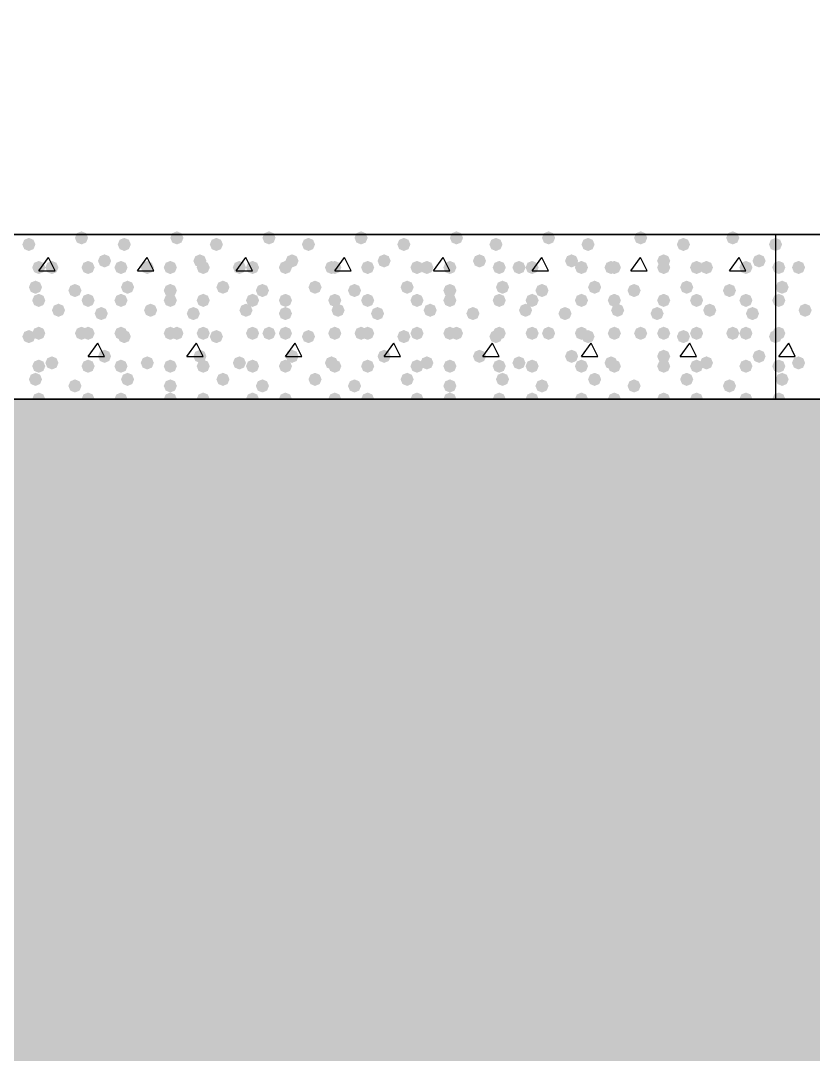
# Model space of a CAD drawing. Header units: millimetres. Extents: x 0 to 420, y 0 to 297.
# Drawn here: x 121.52 to 131.72, y 118.49 to 131.78 of the extents above; entities that cross this region are included whole.
import ezdxf

# ---------------------------------------------------------------- set-up
doc = ezdxf.new("R2010")
doc.units = ezdxf.units.MM
doc.layers.get('0').update_dxf_attribs({"linetype": 'CONTINUOUS'})

msp = doc.modelspace()

# ---------------------------------------------------------------- hatches: boundary and pattern name
at = {"true_color": 0x000008}
for points in [[(121.708333, 128.905), (121.683463, 128.845204), (121.623667, 128.820333), (121.563871, 128.845204), (121.539, 128.905), (121.563871, 128.964796), (121.623667, 128.989667), (121.683462, 128.964796)], [(122.385667, 128.989667), (122.360796, 128.929871), (122.301, 128.905), (122.241204, 128.929871), (122.216333, 128.989667), (122.241204, 129.049462), (122.301, 129.074333), (122.360796, 129.049463)], [(122.936, 128.905), (122.911129, 128.845204), (122.851333, 128.820333), (122.791537, 128.845204), (122.766667, 128.905), (122.791537, 128.964796), (122.851333, 128.989667), (122.911129, 128.964796)], [(123.613333, 128.989667), (123.588463, 128.929871), (123.528667, 128.905), (123.468871, 128.929871), (123.444, 128.989667), (123.468871, 129.049462), (123.528667, 129.074333), (123.588462, 129.049463)], [(124.121333, 128.905), (124.096463, 128.845204), (124.036667, 128.820333), (123.976871, 128.845204), (123.952, 128.905), (123.976871, 128.964796), (124.036667, 128.989667), (124.096462, 128.964796)], [(124.798667, 128.989667), (124.773796, 128.929871), (124.714, 128.905), (124.654204, 128.929871), (124.629333, 128.989667), (124.654204, 129.049462), (124.714, 129.074333), (124.773796, 129.049463)], [(125.306667, 128.905), (125.281796, 128.845204), (125.222, 128.820333), (125.162204, 128.845204), (125.137333, 128.905), (125.162204, 128.964796), (125.222, 128.989667), (125.281796, 128.964796)], [(125.984, 128.989667), (125.959129, 128.929871), (125.899333, 128.905), (125.839538, 128.929871), (125.814667, 128.989667), (125.839537, 129.049462), (125.899333, 129.074333), (125.959129, 129.049463)], [(126.534333, 128.905), (126.509462, 128.845204), (126.449667, 128.820333), (126.389871, 128.845204), (126.365, 128.905), (126.389871, 128.964796), (126.449667, 128.989667), (126.509462, 128.964796)], [(127.211667, 128.989667), (127.186796, 128.929871), (127.127, 128.905), (127.067204, 128.929871), (127.042333, 128.989667), (127.067204, 129.049462), (127.127, 129.074333), (127.186796, 129.049463)], [(127.719667, 128.905), (127.694796, 128.845204), (127.635, 128.820333), (127.575204, 128.845204), (127.550333, 128.905), (127.575204, 128.964796), (127.635, 128.989667), (127.694796, 128.964796)], [(128.397, 128.989667), (128.372129, 128.929871), (128.312333, 128.905), (128.252538, 128.929871), (128.227667, 128.989667), (128.252537, 129.049462), (128.312333, 129.074333), (128.372129, 129.049463)], [(128.905, 128.905), (128.880129, 128.845204), (128.820333, 128.820333), (128.760538, 128.845204), (128.735667, 128.905), (128.760537, 128.964796), (128.820333, 128.989667), (128.880129, 128.964796)], [(129.582333, 128.989667), (129.557463, 128.929871), (129.497667, 128.905), (129.437871, 128.929871), (129.413, 128.989667), (129.437871, 129.049462), (129.497667, 129.074333), (129.557462, 129.049463)], [(130.132667, 128.905), (130.107796, 128.845204), (130.048, 128.820333), (129.988204, 128.845204), (129.963333, 128.905), (129.988204, 128.964796), (130.048, 128.989667), (130.107796, 128.964796)], [(130.767667, 128.989667), (130.742796, 128.929871), (130.683, 128.905), (130.623204, 128.929871), (130.598333, 128.989667), (130.623204, 129.049462), (130.683, 129.074333), (130.742796, 129.049463)], [(122.682, 128.693333), (122.657129, 128.633537), (122.597333, 128.608667), (122.537538, 128.633537), (122.512667, 128.693333), (122.537537, 128.753129), (122.597333, 128.778), (122.657129, 128.753129)], [(123.909667, 128.693333), (123.884796, 128.633537), (123.825, 128.608667), (123.765204, 128.633537), (123.740333, 128.693333), (123.765204, 128.753129), (123.825, 128.778), (123.884796, 128.753129)], [(125.095, 128.693333), (125.070129, 128.633537), (125.010333, 128.608667), (124.950538, 128.633537), (124.925667, 128.693333), (124.950537, 128.753129), (125.010333, 128.778), (125.070129, 128.753129)], [(126.280333, 128.693333), (126.255463, 128.633537), (126.195667, 128.608667), (126.135871, 128.633537), (126.111, 128.693333), (126.135871, 128.753129), (126.195667, 128.778), (126.255462, 128.753129)], [(127.508, 128.693333), (127.483129, 128.633537), (127.423333, 128.608667), (127.363537, 128.633537), (127.338667, 128.693333), (127.363537, 128.753129), (127.423333, 128.778), (127.483129, 128.753129)], [(128.693333, 128.693333), (128.668463, 128.633537), (128.608667, 128.608667), (128.548871, 128.633537), (128.524, 128.693333), (128.548871, 128.753129), (128.608667, 128.778), (128.668462, 128.753129)], [(129.878667, 128.693333), (129.853796, 128.633537), (129.794, 128.608667), (129.734204, 128.633537), (129.709333, 128.693333), (129.734204, 128.753129), (129.794, 128.778), (129.853796, 128.753129)], [(131.106333, 128.693333), (131.081462, 128.633537), (131.021667, 128.608667), (130.961871, 128.633537), (130.937, 128.693333), (130.961871, 128.753129), (131.021667, 128.778), (131.081462, 128.753129)], [(121.835333, 128.608667), (121.810463, 128.548871), (121.750667, 128.524), (121.690871, 128.548871), (121.666, 128.608667), (121.690871, 128.668462), (121.750667, 128.693333), (121.810462, 128.668463)], [(122.004667, 128.608667), (121.979796, 128.548871), (121.92, 128.524), (121.860204, 128.548871), (121.835333, 128.608667), (121.860204, 128.668462), (121.92, 128.693333), (121.979796, 128.668463)], [(122.470333, 128.608667), (122.445463, 128.548871), (122.385667, 128.524), (122.325871, 128.548871), (122.301, 128.608667), (122.325871, 128.668462), (122.385667, 128.693333), (122.445462, 128.668463)], [(122.893667, 128.608667), (122.868796, 128.548871), (122.809, 128.524), (122.749204, 128.548871), (122.724333, 128.608667), (122.749204, 128.668462), (122.809, 128.693333), (122.868796, 128.668463)], [(123.232333, 128.608667), (123.207463, 128.548871), (123.147667, 128.524), (123.087871, 128.548871), (123.063, 128.608667), (123.087871, 128.668462), (123.147667, 128.693333), (123.207462, 128.668463)], [(123.528667, 128.608667), (123.503796, 128.548871), (123.444, 128.524), (123.384204, 128.548871), (123.359333, 128.608667), (123.384204, 128.668462), (123.444, 128.693333), (123.503796, 128.668463)], [(123.952, 128.608667), (123.927129, 128.548871), (123.867333, 128.524), (123.807538, 128.548871), (123.782667, 128.608667), (123.807537, 128.668462), (123.867333, 128.693333), (123.927129, 128.668463)], [(124.417667, 128.608667), (124.392796, 128.548871), (124.333, 128.524), (124.273204, 128.548871), (124.248333, 128.608667), (124.273204, 128.668462), (124.333, 128.693333), (124.392796, 128.668463)], [(124.587, 128.608667), (124.562129, 128.548871), (124.502333, 128.524), (124.442538, 128.548871), (124.417667, 128.608667), (124.442537, 128.668462), (124.502333, 128.693333), (124.562129, 128.668463)], [(125.010333, 128.608667), (124.985463, 128.548871), (124.925667, 128.524), (124.865871, 128.548871), (124.841, 128.608667), (124.865871, 128.668462), (124.925667, 128.693333), (124.985462, 128.668463)], [(125.603, 128.608667), (125.578129, 128.548871), (125.518333, 128.524), (125.458537, 128.548871), (125.433667, 128.608667), (125.458537, 128.668462), (125.518333, 128.693333), (125.578129, 128.668463)], [(125.645333, 128.608667), (125.620463, 128.548871), (125.560667, 128.524), (125.500871, 128.548871), (125.476, 128.608667), (125.500871, 128.668462), (125.560667, 128.693333), (125.620462, 128.668463)], [(126.068667, 128.608667), (126.043796, 128.548871), (125.984, 128.524), (125.924204, 128.548871), (125.899333, 128.608667), (125.924204, 128.668462), (125.984, 128.693333), (126.043796, 128.668463)], [(126.703667, 128.608667), (126.678796, 128.548871), (126.619, 128.524), (126.559204, 128.548871), (126.534333, 128.608667), (126.559204, 128.668462), (126.619, 128.693333), (126.678796, 128.668463)], [(126.830667, 128.608667), (126.805796, 128.548871), (126.746, 128.524), (126.686204, 128.548871), (126.661333, 128.608667), (126.686204, 128.668462), (126.746, 128.693333), (126.805796, 128.668463)], [(127.127, 128.608667), (127.102129, 128.548871), (127.042333, 128.524), (126.982538, 128.548871), (126.957667, 128.608667), (126.982537, 128.668462), (127.042333, 128.693333), (127.102129, 128.668463)], [(127.762, 128.608667), (127.737129, 128.548871), (127.677333, 128.524), (127.617538, 128.548871), (127.592667, 128.608667), (127.617537, 128.668462), (127.677333, 128.693333), (127.737129, 128.668463)], [(128.016, 128.608667), (127.991129, 128.548871), (127.931333, 128.524), (127.871537, 128.548871), (127.846667, 128.608667), (127.871537, 128.668462), (127.931333, 128.693333), (127.991129, 128.668463)], [(128.185333, 128.608667), (128.160463, 128.548871), (128.100667, 128.524), (128.040871, 128.548871), (128.016, 128.608667), (128.040871, 128.668462), (128.100667, 128.693333), (128.160462, 128.668463)], [(128.820333, 128.608667), (128.795463, 128.548871), (128.735667, 128.524), (128.675871, 128.548871), (128.651, 128.608667), (128.675871, 128.668462), (128.735667, 128.693333), (128.795462, 128.668463)], [(129.201333, 128.608667), (129.176462, 128.548871), (129.116667, 128.524), (129.056871, 128.548871), (129.032, 128.608667), (129.056871, 128.668462), (129.116667, 128.693333), (129.176462, 128.668463)], [(129.243667, 128.608667), (129.218796, 128.548871), (129.159, 128.524), (129.099204, 128.548871), (129.074333, 128.608667), (129.099204, 128.668462), (129.159, 128.693333), (129.218796, 128.668463)], [(129.878667, 128.608667), (129.853796, 128.548871), (129.794, 128.524), (129.734204, 128.548871), (129.709333, 128.608667), (129.734204, 128.668462), (129.794, 128.693333), (129.853796, 128.668463)], [(130.302, 128.608667), (130.277129, 128.548871), (130.217333, 128.524), (130.157538, 128.548871), (130.132667, 128.608667), (130.157537, 128.668462), (130.217333, 128.693333), (130.277129, 128.668463)], [(130.429, 128.608667), (130.404129, 128.548871), (130.344333, 128.524), (130.284538, 128.548871), (130.259667, 128.608667), (130.284537, 128.668462), (130.344333, 128.693333), (130.404129, 128.668463)], [(130.937, 128.608667), (130.912129, 128.548871), (130.852333, 128.524), (130.792538, 128.548871), (130.767667, 128.608667), (130.792537, 128.668462), (130.852333, 128.693333), (130.912129, 128.668463)], [(121.793, 128.354667), (121.768129, 128.294871), (121.708333, 128.27), (121.648537, 128.294871), (121.623667, 128.354667), (121.648537, 128.414462), (121.708333, 128.439333), (121.768129, 128.414463)], [(122.301, 128.312333), (122.276129, 128.252537), (122.216333, 128.227667), (122.156537, 128.252537), (122.131667, 128.312333), (122.156537, 128.372129), (122.216333, 128.397), (122.276129, 128.372129)], [(122.978333, 128.354667), (122.953463, 128.294871), (122.893667, 128.27), (122.833871, 128.294871), (122.809, 128.354667), (122.833871, 128.414462), (122.893667, 128.439333), (122.953462, 128.414463)], [(123.528667, 128.312333), (123.503796, 128.252537), (123.444, 128.227667), (123.384204, 128.252537), (123.359333, 128.312333), (123.384204, 128.372129), (123.444, 128.397), (123.503796, 128.372129)], [(124.206, 128.354667), (124.181129, 128.294871), (124.121333, 128.27), (124.061537, 128.294871), (124.036667, 128.354667), (124.061537, 128.414462), (124.121333, 128.439333), (124.181129, 128.414463)], [(124.714, 128.312333), (124.689129, 128.252537), (124.629333, 128.227667), (124.569538, 128.252537), (124.544667, 128.312333), (124.569537, 128.372129), (124.629333, 128.397), (124.689129, 128.372129)], [(125.391333, 128.354667), (125.366463, 128.294871), (125.306667, 128.27), (125.246871, 128.294871), (125.222, 128.354667), (125.246871, 128.414462), (125.306667, 128.439333), (125.366462, 128.414463)], [(125.899333, 128.312333), (125.874462, 128.252537), (125.814667, 128.227667), (125.754871, 128.252537), (125.73, 128.312333), (125.754871, 128.372129), (125.814667, 128.397), (125.874462, 128.372129)], [(126.576667, 128.354667), (126.551796, 128.294871), (126.492, 128.27), (126.432204, 128.294871), (126.407333, 128.354667), (126.432204, 128.414462), (126.492, 128.439333), (126.551796, 128.414463)], [(127.127, 128.312333), (127.102129, 128.252537), (127.042333, 128.227667), (126.982538, 128.252537), (126.957667, 128.312333), (126.982537, 128.372129), (127.042333, 128.397), (127.102129, 128.372129)], [(127.804333, 128.354667), (127.779462, 128.294871), (127.719667, 128.27), (127.659871, 128.294871), (127.635, 128.354667), (127.659871, 128.414462), (127.719667, 128.439333), (127.779462, 128.414463)], [(128.312333, 128.312333), (128.287463, 128.252537), (128.227667, 128.227667), (128.167871, 128.252537), (128.143, 128.312333), (128.167871, 128.372129), (128.227667, 128.397), (128.287462, 128.372129)], [(128.989667, 128.354667), (128.964796, 128.294871), (128.905, 128.27), (128.845204, 128.294871), (128.820333, 128.354667), (128.845204, 128.414462), (128.905, 128.439333), (128.964796, 128.414463)], [(129.497667, 128.312333), (129.472796, 128.252537), (129.413, 128.227667), (129.353204, 128.252537), (129.328333, 128.312333), (129.353204, 128.372129), (129.413, 128.397), (129.472796, 128.372129)], [(130.175, 128.354667), (130.150129, 128.294871), (130.090333, 128.27), (130.030538, 128.294871), (130.005667, 128.354667), (130.030537, 128.414462), (130.090333, 128.439333), (130.150129, 128.414463)], [(130.725333, 128.312333), (130.700463, 128.252537), (130.640667, 128.227667), (130.580871, 128.252537), (130.556, 128.312333), (130.580871, 128.372129), (130.640667, 128.397), (130.700462, 128.372129)], [(121.835333, 128.185333), (121.810463, 128.125538), (121.750667, 128.100667), (121.690871, 128.125538), (121.666, 128.185333), (121.690871, 128.245129), (121.750667, 128.27), (121.810462, 128.245129)], [(122.470333, 128.185333), (122.445463, 128.125538), (122.385667, 128.100667), (122.325871, 128.125538), (122.301, 128.185333), (122.325871, 128.245129), (122.385667, 128.27), (122.445462, 128.245129)], [(122.893667, 128.185333), (122.868796, 128.125538), (122.809, 128.100667), (122.749204, 128.125538), (122.724333, 128.185333), (122.749204, 128.245129), (122.809, 128.27), (122.868796, 128.245129)], [(123.528667, 128.185333), (123.503796, 128.125538), (123.444, 128.100667), (123.384204, 128.125538), (123.359333, 128.185333), (123.384204, 128.245129), (123.444, 128.27), (123.503796, 128.245129)], [(123.952, 128.185333), (123.927129, 128.125538), (123.867333, 128.100667), (123.807538, 128.125538), (123.782667, 128.185333), (123.807537, 128.245129), (123.867333, 128.27), (123.927129, 128.245129)], [(124.587, 128.185333), (124.562129, 128.125538), (124.502333, 128.100667), (124.442538, 128.125538), (124.417667, 128.185333), (124.442537, 128.245129), (124.502333, 128.27), (124.562129, 128.245129)], [(125.010333, 128.185333), (124.985463, 128.125538), (124.925667, 128.100667), (124.865871, 128.125538), (124.841, 128.185333), (124.865871, 128.245129), (124.925667, 128.27), (124.985462, 128.245129)], [(125.645333, 128.185333), (125.620463, 128.125538), (125.560667, 128.100667), (125.500871, 128.125538), (125.476, 128.185333), (125.500871, 128.245129), (125.560667, 128.27), (125.620462, 128.245129)], [(126.068667, 128.185333), (126.043796, 128.125538), (125.984, 128.100667), (125.924204, 128.125538), (125.899333, 128.185333), (125.924204, 128.245129), (125.984, 128.27), (126.043796, 128.245129)], [(126.703667, 128.185333), (126.678796, 128.125538), (126.619, 128.100667), (126.559204, 128.125538), (126.534333, 128.185333), (126.559204, 128.245129), (126.619, 128.27), (126.678796, 128.245129)], [(127.127, 128.185333), (127.102129, 128.125538), (127.042333, 128.100667), (126.982538, 128.125538), (126.957667, 128.185333), (126.982537, 128.245129), (127.042333, 128.27), (127.102129, 128.245129)], [(127.762, 128.185333), (127.737129, 128.125538), (127.677333, 128.100667), (127.617538, 128.125538), (127.592667, 128.185333), (127.617537, 128.245129), (127.677333, 128.27), (127.737129, 128.245129)], [(128.185333, 128.185333), (128.160463, 128.125538), (128.100667, 128.100667), (128.040871, 128.125538), (128.016, 128.185333), (128.040871, 128.245129), (128.100667, 128.27), (128.160462, 128.245129)], [(128.820333, 128.185333), (128.795463, 128.125538), (128.735667, 128.100667), (128.675871, 128.125538), (128.651, 128.185333), (128.675871, 128.245129), (128.735667, 128.27), (128.795462, 128.245129)], [(129.243667, 128.185333), (129.218796, 128.125538), (129.159, 128.100667), (129.099204, 128.125538), (129.074333, 128.185333), (129.099204, 128.245129), (129.159, 128.27), (129.218796, 128.245129)], [(129.878667, 128.185333), (129.853796, 128.125538), (129.794, 128.100667), (129.734204, 128.125538), (129.709333, 128.185333), (129.734204, 128.245129), (129.794, 128.27), (129.853796, 128.245129)], [(130.302, 128.185333), (130.277129, 128.125538), (130.217333, 128.100667), (130.157538, 128.125538), (130.132667, 128.185333), (130.157537, 128.245129), (130.217333, 128.27), (130.277129, 128.245129)], [(130.937, 128.185333), (130.912129, 128.125538), (130.852333, 128.100667), (130.792538, 128.125538), (130.767667, 128.185333), (130.792537, 128.245129), (130.852333, 128.27), (130.912129, 128.245129)], [(122.089333, 128.058333), (122.064462, 127.998538), (122.004667, 127.973667), (121.944871, 127.998538), (121.92, 128.058333), (121.944871, 128.118129), (122.004667, 128.143), (122.064462, 128.118129)], [(122.639667, 128.016), (122.614796, 127.956204), (122.555, 127.931333), (122.495204, 127.956204), (122.470333, 128.016), (122.495204, 128.075796), (122.555, 128.100667), (122.614796, 128.075796)], [(123.274667, 128.058333), (123.249796, 127.998538), (123.19, 127.973667), (123.130204, 127.998538), (123.105333, 128.058333), (123.130204, 128.118129), (123.19, 128.143), (123.249796, 128.118129)], [(123.825, 128.016), (123.800129, 127.956204), (123.740333, 127.931333), (123.680538, 127.956204), (123.655667, 128.016), (123.680537, 128.075796), (123.740333, 128.100667), (123.800129, 128.075796)], [(124.502333, 128.058333), (124.477463, 127.998538), (124.417667, 127.973667), (124.357871, 127.998538), (124.333, 128.058333), (124.357871, 128.118129), (124.417667, 128.143), (124.477462, 128.118129)], [(125.010333, 128.016), (124.985463, 127.956204), (124.925667, 127.931333), (124.865871, 127.956204), (124.841, 128.016), (124.865871, 128.075796), (124.925667, 128.100667), (124.985462, 128.075796)], [(125.687667, 128.058333), (125.662796, 127.998538), (125.603, 127.973667), (125.543204, 127.998538), (125.518333, 128.058333), (125.543204, 128.118129), (125.603, 128.143), (125.662796, 128.118129)], [(126.195667, 128.016), (126.170796, 127.956204), (126.111, 127.931333), (126.051204, 127.956204), (126.026333, 128.016), (126.051204, 128.075796), (126.111, 128.100667), (126.170796, 128.075796)], [(126.873, 128.058333), (126.848129, 127.998538), (126.788333, 127.973667), (126.728537, 127.998538), (126.703667, 128.058333), (126.728537, 128.118129), (126.788333, 128.143), (126.848129, 128.118129)], [(127.423333, 128.016), (127.398463, 127.956204), (127.338667, 127.931333), (127.278871, 127.956204), (127.254, 128.016), (127.278871, 128.075796), (127.338667, 128.100667), (127.398462, 128.075796)], [(128.100667, 128.058333), (128.075796, 127.998538), (128.016, 127.973667), (127.956204, 127.998538), (127.931333, 128.058333), (127.956204, 128.118129), (128.016, 128.143), (128.075796, 128.118129)], [(128.608667, 128.016), (128.583796, 127.956204), (128.524, 127.931333), (128.464204, 127.956204), (128.439333, 128.016), (128.464204, 128.075796), (128.524, 128.100667), (128.583796, 128.075796)], [(129.286, 128.058333), (129.261129, 127.998538), (129.201333, 127.973667), (129.141537, 127.998538), (129.116667, 128.058333), (129.141537, 128.118129), (129.201333, 128.143), (129.261129, 128.118129)], [(129.794, 128.016), (129.769129, 127.956204), (129.709333, 127.931333), (129.649538, 127.956204), (129.624667, 128.016), (129.649537, 128.075796), (129.709333, 128.100667), (129.769129, 128.075796)], [(130.471333, 128.058333), (130.446463, 127.998538), (130.386667, 127.973667), (130.326871, 127.998538), (130.302, 128.058333), (130.326871, 128.118129), (130.386667, 128.143), (130.446462, 128.118129)], [(131.021667, 128.016), (130.996796, 127.956204), (130.937, 127.931333), (130.877204, 127.956204), (130.852333, 128.016), (130.877204, 128.075796), (130.937, 128.100667), (130.996796, 128.075796)], [(121.708333, 127.719667), (121.683463, 127.659871), (121.623667, 127.635), (121.563871, 127.659871), (121.539, 127.719667), (121.563871, 127.779462), (121.623667, 127.804333), (121.683462, 127.779463)], [(121.835333, 127.762), (121.810463, 127.702204), (121.750667, 127.677333), (121.690871, 127.702204), (121.666, 127.762), (121.690871, 127.821796), (121.750667, 127.846667), (121.810462, 127.821796)], [(122.385667, 127.762), (122.360796, 127.702204), (122.301, 127.677333), (122.241204, 127.702204), (122.216333, 127.762), (122.241204, 127.821796), (122.301, 127.846667), (122.360796, 127.821796)], [(122.470333, 127.762), (122.445463, 127.702204), (122.385667, 127.677333), (122.325871, 127.702204), (122.301, 127.762), (122.325871, 127.821796), (122.385667, 127.846667), (122.445462, 127.821796)], [(122.893667, 127.762), (122.868796, 127.702204), (122.809, 127.677333), (122.749204, 127.702204), (122.724333, 127.762), (122.749204, 127.821796), (122.809, 127.846667), (122.868796, 127.821796)], [(122.936, 127.719667), (122.911129, 127.659871), (122.851333, 127.635), (122.791537, 127.659871), (122.766667, 127.719667), (122.791537, 127.779462), (122.851333, 127.804333), (122.911129, 127.779463)], [(123.528667, 127.762), (123.503796, 127.702204), (123.444, 127.677333), (123.384204, 127.702204), (123.359333, 127.762), (123.384204, 127.821796), (123.444, 127.846667), (123.503796, 127.821796)], [(123.613333, 127.762), (123.588463, 127.702204), (123.528667, 127.677333), (123.468871, 127.702204), (123.444, 127.762), (123.468871, 127.821796), (123.528667, 127.846667), (123.588462, 127.821796)], [(123.952, 127.762), (123.927129, 127.702204), (123.867333, 127.677333), (123.807538, 127.702204), (123.782667, 127.762), (123.807537, 127.821796), (123.867333, 127.846667), (123.927129, 127.821796)], [(124.121333, 127.719667), (124.096463, 127.659871), (124.036667, 127.635), (123.976871, 127.659871), (123.952, 127.719667), (123.976871, 127.779462), (124.036667, 127.804333), (124.096462, 127.779463)], [(124.587, 127.762), (124.562129, 127.702204), (124.502333, 127.677333), (124.442538, 127.702204), (124.417667, 127.762), (124.442537, 127.821796), (124.502333, 127.846667), (124.562129, 127.821796)], [(124.798667, 127.762), (124.773796, 127.702204), (124.714, 127.677333), (124.654204, 127.702204), (124.629333, 127.762), (124.654204, 127.821796), (124.714, 127.846667), (124.773796, 127.821796)], [(125.010333, 127.762), (124.985463, 127.702204), (124.925667, 127.677333), (124.865871, 127.702204), (124.841, 127.762), (124.865871, 127.821796), (124.925667, 127.846667), (124.985462, 127.821796)], [(125.306667, 127.719667), (125.281796, 127.659871), (125.222, 127.635), (125.162204, 127.659871), (125.137333, 127.719667), (125.162204, 127.779462), (125.222, 127.804333), (125.281796, 127.779463)], [(125.645333, 127.762), (125.620463, 127.702204), (125.560667, 127.677333), (125.500871, 127.702204), (125.476, 127.762), (125.500871, 127.821796), (125.560667, 127.846667), (125.620462, 127.821796)], [(125.984, 127.762), (125.959129, 127.702204), (125.899333, 127.677333), (125.839538, 127.702204), (125.814667, 127.762), (125.839537, 127.821796), (125.899333, 127.846667), (125.959129, 127.821796)], [(126.068667, 127.762), (126.043796, 127.702204), (125.984, 127.677333), (125.924204, 127.702204), (125.899333, 127.762), (125.924204, 127.821796), (125.984, 127.846667), (126.043796, 127.821796)], [(126.534333, 127.719667), (126.509462, 127.659871), (126.449667, 127.635), (126.389871, 127.659871), (126.365, 127.719667), (126.389871, 127.779462), (126.449667, 127.804333), (126.509462, 127.779463)], [(126.703667, 127.762), (126.678796, 127.702204), (126.619, 127.677333), (126.559204, 127.702204), (126.534333, 127.762), (126.559204, 127.821796), (126.619, 127.846667), (126.678796, 127.821796)], [(127.127, 127.762), (127.102129, 127.702204), (127.042333, 127.677333), (126.982538, 127.702204), (126.957667, 127.762), (126.982537, 127.821796), (127.042333, 127.846667), (127.102129, 127.821796)], [(127.211667, 127.762), (127.186796, 127.702204), (127.127, 127.677333), (127.067204, 127.702204), (127.042333, 127.762), (127.067204, 127.821796), (127.127, 127.846667), (127.186796, 127.821796)], [(127.719667, 127.719667), (127.694796, 127.659871), (127.635, 127.635), (127.575204, 127.659871), (127.550333, 127.719667), (127.575204, 127.779462), (127.635, 127.804333), (127.694796, 127.779463)], [(127.762, 127.762), (127.737129, 127.702204), (127.677333, 127.677333), (127.617538, 127.702204), (127.592667, 127.762), (127.617537, 127.821796), (127.677333, 127.846667), (127.737129, 127.821796)], [(128.185333, 127.762), (128.160463, 127.702204), (128.100667, 127.677333), (128.040871, 127.702204), (128.016, 127.762), (128.040871, 127.821796), (128.100667, 127.846667), (128.160462, 127.821796)], [(128.397, 127.762), (128.372129, 127.702204), (128.312333, 127.677333), (128.252538, 127.702204), (128.227667, 127.762), (128.252537, 127.821796), (128.312333, 127.846667), (128.372129, 127.821796)], [(128.820333, 127.762), (128.795463, 127.702204), (128.735667, 127.677333), (128.675871, 127.702204), (128.651, 127.762), (128.675871, 127.821796), (128.735667, 127.846667), (128.795462, 127.821796)], [(128.905, 127.719667), (128.880129, 127.659871), (128.820333, 127.635), (128.760538, 127.659871), (128.735667, 127.719667), (128.760537, 127.779462), (128.820333, 127.804333), (128.880129, 127.779463)], [(129.243667, 127.762), (129.218796, 127.702204), (129.159, 127.677333), (129.099204, 127.702204), (129.074333, 127.762), (129.099204, 127.821796), (129.159, 127.846667), (129.218796, 127.821796)], [(129.582333, 127.762), (129.557463, 127.702204), (129.497667, 127.677333), (129.437871, 127.702204), (129.413, 127.762), (129.437871, 127.821796), (129.497667, 127.846667), (129.557462, 127.821796)], [(129.878667, 127.762), (129.853796, 127.702204), (129.794, 127.677333), (129.734204, 127.702204), (129.709333, 127.762), (129.734204, 127.821796), (129.794, 127.846667), (129.853796, 127.821796)], [(130.132667, 127.719667), (130.107796, 127.659871), (130.048, 127.635), (129.988204, 127.659871), (129.963333, 127.719667), (129.988204, 127.779462), (130.048, 127.804333), (130.107796, 127.779463)], [(130.302, 127.762), (130.277129, 127.702204), (130.217333, 127.677333), (130.157538, 127.702204), (130.132667, 127.762), (130.157537, 127.821796), (130.217333, 127.846667), (130.277129, 127.821796)], [(130.767667, 127.762), (130.742796, 127.702204), (130.683, 127.677333), (130.623204, 127.702204), (130.598333, 127.762), (130.623204, 127.821796), (130.683, 127.846667), (130.742796, 127.821796)], [(130.937, 127.762), (130.912129, 127.702204), (130.852333, 127.677333), (130.792538, 127.702204), (130.767667, 127.762), (130.792537, 127.821796), (130.852333, 127.846667), (130.912129, 127.821796)], [(122.682, 127.465667), (122.657129, 127.405871), (122.597333, 127.381), (122.537538, 127.405871), (122.512667, 127.465667), (122.537537, 127.525462), (122.597333, 127.550333), (122.657129, 127.525463)], [(123.909667, 127.465667), (123.884796, 127.405871), (123.825, 127.381), (123.765204, 127.405871), (123.740333, 127.465667), (123.765204, 127.525462), (123.825, 127.550333), (123.884796, 127.525463)], [(125.095, 127.465667), (125.070129, 127.405871), (125.010333, 127.381), (124.950538, 127.405871), (124.925667, 127.465667), (124.950537, 127.525462), (125.010333, 127.550333), (125.070129, 127.525463)], [(126.280333, 127.465667), (126.255463, 127.405871), (126.195667, 127.381), (126.135871, 127.405871), (126.111, 127.465667), (126.135871, 127.525462), (126.195667, 127.550333), (126.255462, 127.525463)], [(127.508, 127.465667), (127.483129, 127.405871), (127.423333, 127.381), (127.363537, 127.405871), (127.338667, 127.465667), (127.363537, 127.525462), (127.423333, 127.550333), (127.483129, 127.525463)], [(128.693333, 127.465667), (128.668463, 127.405871), (128.608667, 127.381), (128.548871, 127.405871), (128.524, 127.465667), (128.548871, 127.525462), (128.608667, 127.550333), (128.668462, 127.525463)], [(129.878667, 127.465667), (129.853796, 127.405871), (129.794, 127.381), (129.734204, 127.405871), (129.709333, 127.465667), (129.734204, 127.525462), (129.794, 127.550333), (129.853796, 127.525463)], [(131.106333, 127.465667), (131.081462, 127.405871), (131.021667, 127.381), (130.961871, 127.405871), (130.937, 127.465667), (130.961871, 127.525462), (131.021667, 127.550333), (131.081462, 127.525463)], [(121.835333, 127.338667), (121.810463, 127.278871), (121.750667, 127.254), (121.690871, 127.278871), (121.666, 127.338667), (121.690871, 127.398462), (121.750667, 127.423333), (121.810462, 127.398463)], [(122.004667, 127.381), (121.979796, 127.321204), (121.92, 127.296333), (121.860204, 127.321204), (121.835333, 127.381), (121.860204, 127.440796), (121.92, 127.465667), (121.979796, 127.440796)], [(122.470333, 127.338667), (122.445463, 127.278871), (122.385667, 127.254), (122.325871, 127.278871), (122.301, 127.338667), (122.325871, 127.398462), (122.385667, 127.423333), (122.445462, 127.398463)], [(122.893667, 127.338667), (122.868796, 127.278871), (122.809, 127.254), (122.749204, 127.278871), (122.724333, 127.338667), (122.749204, 127.398462), (122.809, 127.423333), (122.868796, 127.398463)], [(123.232333, 127.381), (123.207463, 127.321204), (123.147667, 127.296333), (123.087871, 127.321204), (123.063, 127.381), (123.087871, 127.440796), (123.147667, 127.465667), (123.207462, 127.440796)], [(123.528667, 127.338667), (123.503796, 127.278871), (123.444, 127.254), (123.384204, 127.278871), (123.359333, 127.338667), (123.384204, 127.398462), (123.444, 127.423333), (123.503796, 127.398463)], [(123.952, 127.338667), (123.927129, 127.278871), (123.867333, 127.254), (123.807538, 127.278871), (123.782667, 127.338667), (123.807537, 127.398462), (123.867333, 127.423333), (123.927129, 127.398463)], [(124.417667, 127.381), (124.392796, 127.321204), (124.333, 127.296333), (124.273204, 127.321204), (124.248333, 127.381), (124.273204, 127.440796), (124.333, 127.465667), (124.392796, 127.440796)], [(124.587, 127.338667), (124.562129, 127.278871), (124.502333, 127.254), (124.442538, 127.278871), (124.417667, 127.338667), (124.442537, 127.398462), (124.502333, 127.423333), (124.562129, 127.398463)], [(125.010333, 127.338667), (124.985463, 127.278871), (124.925667, 127.254), (124.865871, 127.278871), (124.841, 127.338667), (124.865871, 127.398462), (124.925667, 127.423333), (124.985462, 127.398463)], [(125.603, 127.381), (125.578129, 127.321204), (125.518333, 127.296333), (125.458537, 127.321204), (125.433667, 127.381), (125.458537, 127.440796), (125.518333, 127.465667), (125.578129, 127.440796)], [(125.645333, 127.338667), (125.620463, 127.278871), (125.560667, 127.254), (125.500871, 127.278871), (125.476, 127.338667), (125.500871, 127.398462), (125.560667, 127.423333), (125.620462, 127.398463)], [(126.068667, 127.338667), (126.043796, 127.278871), (125.984, 127.254), (125.924204, 127.278871), (125.899333, 127.338667), (125.924204, 127.398462), (125.984, 127.423333), (126.043796, 127.398463)], [(126.703667, 127.338667), (126.678796, 127.278871), (126.619, 127.254), (126.559204, 127.278871), (126.534333, 127.338667), (126.559204, 127.398462), (126.619, 127.423333), (126.678796, 127.398463)], [(126.830667, 127.381), (126.805796, 127.321204), (126.746, 127.296333), (126.686204, 127.321204), (126.661333, 127.381), (126.686204, 127.440796), (126.746, 127.465667), (126.805796, 127.440796)], [(127.127, 127.338667), (127.102129, 127.278871), (127.042333, 127.254), (126.982538, 127.278871), (126.957667, 127.338667), (126.982537, 127.398462), (127.042333, 127.423333), (127.102129, 127.398463)], [(127.762, 127.338667), (127.737129, 127.278871), (127.677333, 127.254), (127.617538, 127.278871), (127.592667, 127.338667), (127.617537, 127.398462), (127.677333, 127.423333), (127.737129, 127.398463)], [(128.016, 127.381), (127.991129, 127.321204), (127.931333, 127.296333), (127.871537, 127.321204), (127.846667, 127.381), (127.871537, 127.440796), (127.931333, 127.465667), (127.991129, 127.440796)], [(128.185333, 127.338667), (128.160463, 127.278871), (128.100667, 127.254), (128.040871, 127.278871), (128.016, 127.338667), (128.040871, 127.398462), (128.100667, 127.423333), (128.160462, 127.398463)], [(128.820333, 127.338667), (128.795463, 127.278871), (128.735667, 127.254), (128.675871, 127.278871), (128.651, 127.338667), (128.675871, 127.398462), (128.735667, 127.423333), (128.795462, 127.398463)], [(129.201333, 127.381), (129.176462, 127.321204), (129.116667, 127.296333), (129.056871, 127.321204), (129.032, 127.381), (129.056871, 127.440796), (129.116667, 127.465667), (129.176462, 127.440796)], [(129.243667, 127.338667), (129.218796, 127.278871), (129.159, 127.254), (129.099204, 127.278871), (129.074333, 127.338667), (129.099204, 127.398462), (129.159, 127.423333), (129.218796, 127.398463)], [(129.878667, 127.338667), (129.853796, 127.278871), (129.794, 127.254), (129.734204, 127.278871), (129.709333, 127.338667), (129.734204, 127.398462), (129.794, 127.423333), (129.853796, 127.398463)], [(130.302, 127.338667), (130.277129, 127.278871), (130.217333, 127.254), (130.157538, 127.278871), (130.132667, 127.338667), (130.157537, 127.398462), (130.217333, 127.423333), (130.277129, 127.398463)], [(130.429, 127.381), (130.404129, 127.321204), (130.344333, 127.296333), (130.284538, 127.321204), (130.259667, 127.381), (130.284537, 127.440796), (130.344333, 127.465667), (130.404129, 127.440796)], [(130.937, 127.338667), (130.912129, 127.278871), (130.852333, 127.254), (130.792538, 127.278871), (130.767667, 127.338667), (130.792537, 127.398462), (130.852333, 127.423333), (130.912129, 127.398463)], [(121.793, 127.169333), (121.768129, 127.109537), (121.708333, 127.084667), (121.648537, 127.109537), (121.623667, 127.169333), (121.648537, 127.229129), (121.708333, 127.254), (121.768129, 127.229129)], [(122.978333, 127.169333), (122.953463, 127.109537), (122.893667, 127.084667), (122.833871, 127.109537), (122.809, 127.169333), (122.833871, 127.229129), (122.893667, 127.254), (122.953462, 127.229129)], [(124.206, 127.169333), (124.181129, 127.109537), (124.121333, 127.084667), (124.061537, 127.109537), (124.036667, 127.169333), (124.061537, 127.229129), (124.121333, 127.254), (124.181129, 127.229129)], [(125.391333, 127.169333), (125.366463, 127.109537), (125.306667, 127.084667), (125.246871, 127.109537), (125.222, 127.169333), (125.246871, 127.229129), (125.306667, 127.254), (125.366462, 127.229129)], [(126.576667, 127.169333), (126.551796, 127.109537), (126.492, 127.084667), (126.432204, 127.109537), (126.407333, 127.169333), (126.432204, 127.229129), (126.492, 127.254), (126.551796, 127.229129)], [(127.804333, 127.169333), (127.779462, 127.109537), (127.719667, 127.084667), (127.659871, 127.109537), (127.635, 127.169333), (127.659871, 127.229129), (127.719667, 127.254), (127.779462, 127.229129)], [(128.989667, 127.169333), (128.964796, 127.109537), (128.905, 127.084667), (128.845204, 127.109537), (128.820333, 127.169333), (128.845204, 127.229129), (128.905, 127.254), (128.964796, 127.229129)], [(130.175, 127.169333), (130.150129, 127.109537), (130.090333, 127.084667), (130.030538, 127.109537), (130.005667, 127.169333), (130.030537, 127.229129), (130.090333, 127.254), (130.150129, 127.229129)], [(122.301, 127.084667), (122.276129, 127.024871), (122.216333, 127), (122.156537, 127.024871), (122.131667, 127.084667), (122.156537, 127.144462), (122.216333, 127.169333), (122.276129, 127.144463)], [(123.528667, 127.084667), (123.503796, 127.024871), (123.444, 127), (123.384204, 127.024871), (123.359333, 127.084667), (123.384204, 127.144462), (123.444, 127.169333), (123.503796, 127.144463)], [(124.714, 127.084667), (124.689129, 127.024871), (124.629333, 127), (124.569538, 127.024871), (124.544667, 127.084667), (124.569537, 127.144462), (124.629333, 127.169333), (124.689129, 127.144463)], [(125.899333, 127.084667), (125.874462, 127.024871), (125.814667, 127), (125.754871, 127.024871), (125.73, 127.084667), (125.754871, 127.144462), (125.814667, 127.169333), (125.874462, 127.144463)], [(127.127, 127.084667), (127.102129, 127.024871), (127.042333, 127), (126.982538, 127.024871), (126.957667, 127.084667), (126.982537, 127.144462), (127.042333, 127.169333), (127.102129, 127.144463)], [(128.312333, 127.084667), (128.287463, 127.024871), (128.227667, 127), (128.167871, 127.024871), (128.143, 127.084667), (128.167871, 127.144462), (128.227667, 127.169333), (128.287462, 127.144463)], [(129.497667, 127.084667), (129.472796, 127.024871), (129.413, 127), (129.353204, 127.024871), (129.328333, 127.084667), (129.353204, 127.144462), (129.413, 127.169333), (129.472796, 127.144463)], [(130.725333, 127.084667), (130.700463, 127.024871), (130.640667, 127), (130.580871, 127.024871), (130.556, 127.084667), (130.580871, 127.144462), (130.640667, 127.169333), (130.700462, 127.144463)], [(121.835333, 126.915333), (121.810463, 126.855538), (121.750667, 126.830667), (121.690871, 126.855538), (121.666, 126.915333), (121.690871, 126.975129), (121.750667, 127), (121.810462, 126.975129)], [(122.470333, 126.915333), (122.445463, 126.855538), (122.385667, 126.830667), (122.325871, 126.855538), (122.301, 126.915333), (122.325871, 126.975129), (122.385667, 127), (122.445462, 126.975129)], [(122.893667, 126.915333), (122.868796, 126.855538), (122.809, 126.830667), (122.749204, 126.855538), (122.724333, 126.915333), (122.749204, 126.975129), (122.809, 127), (122.868796, 126.975129)], [(123.528667, 126.915333), (123.503796, 126.855538), (123.444, 126.830667), (123.384204, 126.855538), (123.359333, 126.915333), (123.384204, 126.975129), (123.444, 127), (123.503796, 126.975129)], [(123.952, 126.915333), (123.927129, 126.855538), (123.867333, 126.830667), (123.807538, 126.855538), (123.782667, 126.915333), (123.807537, 126.975129), (123.867333, 127), (123.927129, 126.975129)], [(124.587, 126.915333), (124.562129, 126.855538), (124.502333, 126.830667), (124.442538, 126.855538), (124.417667, 126.915333), (124.442537, 126.975129), (124.502333, 127), (124.562129, 126.975129)], [(125.010333, 126.915333), (124.985463, 126.855538), (124.925667, 126.830667), (124.865871, 126.855538), (124.841, 126.915333), (124.865871, 126.975129), (124.925667, 127), (124.985462, 126.975129)], [(125.645333, 126.915333), (125.620463, 126.855538), (125.560667, 126.830667), (125.500871, 126.855538), (125.476, 126.915333), (125.500871, 126.975129), (125.560667, 127), (125.620462, 126.975129)], [(126.068667, 126.915333), (126.043796, 126.855538), (125.984, 126.830667), (125.924204, 126.855538), (125.899333, 126.915333), (125.924204, 126.975129), (125.984, 127), (126.043796, 126.975129)], [(126.703667, 126.915333), (126.678796, 126.855538), (126.619, 126.830667), (126.559204, 126.855538), (126.534333, 126.915333), (126.559204, 126.975129), (126.619, 127), (126.678796, 126.975129)], [(127.127, 126.915333), (127.102129, 126.855538), (127.042333, 126.830667), (126.982538, 126.855538), (126.957667, 126.915333), (126.982537, 126.975129), (127.042333, 127), (127.102129, 126.975129)], [(127.762, 126.915333), (127.737129, 126.855538), (127.677333, 126.830667), (127.617538, 126.855538), (127.592667, 126.915333), (127.617537, 126.975129), (127.677333, 127), (127.737129, 126.975129)], [(128.185333, 126.915333), (128.160463, 126.855538), (128.100667, 126.830667), (128.040871, 126.855538), (128.016, 126.915333), (128.040871, 126.975129), (128.100667, 127), (128.160462, 126.975129)], [(128.820333, 126.915333), (128.795463, 126.855538), (128.735667, 126.830667), (128.675871, 126.855538), (128.651, 126.915333), (128.675871, 126.975129), (128.735667, 127), (128.795462, 126.975129)], [(129.243667, 126.915333), (129.218796, 126.855538), (129.159, 126.830667), (129.099204, 126.855538), (129.074333, 126.915333), (129.099204, 126.975129), (129.159, 127), (129.218796, 126.975129)], [(129.878667, 126.915333), (129.853796, 126.855538), (129.794, 126.830667), (129.734204, 126.855538), (129.709333, 126.915333), (129.734204, 126.975129), (129.794, 127), (129.853796, 126.975129)], [(130.302, 126.915333), (130.277129, 126.855538), (130.217333, 126.830667), (130.157538, 126.855538), (130.132667, 126.915333), (130.157537, 126.975129), (130.217333, 127), (130.277129, 126.975129)], [(130.937, 126.915333), (130.912129, 126.855538), (130.852333, 126.830667), (130.792538, 126.855538), (130.767667, 126.915333), (130.792537, 126.975129), (130.852333, 127), (130.912129, 126.975129)]]:
    msp.add_hatch(color=0, dxfattribs=at).paths.add_polyline_path(points, flags=0)
at = {"true_color": 0x000007}
for points in [[(131.318, 128.905), (131.293129, 128.845204), (131.233333, 128.820333), (131.173537, 128.845204), (131.148667, 128.905), (131.173537, 128.964796), (131.233333, 128.989667), (131.293129, 128.964796)], [(131.360333, 128.608667), (131.335463, 128.548871), (131.275667, 128.524), (131.215871, 128.548871), (131.191, 128.608667), (131.215871, 128.668462), (131.275667, 128.693333), (131.335462, 128.668463)], [(131.614333, 128.608667), (131.589463, 128.548871), (131.529667, 128.524), (131.469871, 128.548871), (131.445, 128.608667), (131.469871, 128.668462), (131.529667, 128.693333), (131.589462, 128.668463)], [(131.402667, 128.354667), (131.377796, 128.294871), (131.318, 128.27), (131.258204, 128.294871), (131.233333, 128.354667), (131.258204, 128.414462), (131.318, 128.439333), (131.377796, 128.414463)], [(131.360333, 128.185333), (131.335463, 128.125538), (131.275667, 128.100667), (131.215871, 128.125538), (131.191, 128.185333), (131.215871, 128.245129), (131.275667, 128.27), (131.335462, 128.245129)], [(131.699, 128.058333), (131.674129, 127.998538), (131.614333, 127.973667), (131.554537, 127.998538), (131.529667, 128.058333), (131.554537, 128.118129), (131.614333, 128.143), (131.674129, 128.118129)], [(131.318, 127.719667), (131.293129, 127.659871), (131.233333, 127.635), (131.173537, 127.659871), (131.148667, 127.719667), (131.173537, 127.779462), (131.233333, 127.804333), (131.293129, 127.779463)], [(131.360333, 127.762), (131.335463, 127.702204), (131.275667, 127.677333), (131.215871, 127.702204), (131.191, 127.762), (131.215871, 127.821796), (131.275667, 127.846667), (131.335462, 127.821796)], [(131.360333, 127.338667), (131.335463, 127.278871), (131.275667, 127.254), (131.215871, 127.278871), (131.191, 127.338667), (131.215871, 127.398462), (131.275667, 127.423333), (131.335462, 127.398463)], [(131.614333, 127.381), (131.589463, 127.321204), (131.529667, 127.296333), (131.469871, 127.321204), (131.445, 127.381), (131.469871, 127.440796), (131.529667, 127.465667), (131.589462, 127.440796)], [(131.402667, 127.169333), (131.377796, 127.109537), (131.318, 127.084667), (131.258204, 127.109537), (131.233333, 127.169333), (131.258204, 127.229129), (131.318, 127.254), (131.377796, 127.229129)], [(131.360333, 126.915333), (131.335463, 126.855538), (131.275667, 126.830667), (131.215871, 126.855538), (131.191, 126.915333), (131.215871, 126.975129), (131.275667, 127), (131.335462, 126.975129)]]:
    msp.add_hatch(color=0, dxfattribs=at).paths.add_polyline_path(points, flags=0)
at = {"true_color": 0x000008}
h = msp.add_hatch(color=0, dxfattribs=at)
h.paths.add_polyline_path([(194.775667, 126.915333), (33.401, 126.915333), (194.775667, 107.865333)], flags=0)
h.paths.add_polyline_path([(33.401, 126.915333), (194.775667, 107.865333), (33.401, 107.865333)], flags=0)

# ---------------------------------------------------------------- linework, layer by layer
at = {"color": 0, "true_color": 0x000007}
for points in [[(32.342667, 126.915333), (32.342667, 150.241), (380.576667, 150.241), (380.576667, 126.915333), (218.101333, 126.915333), (218.101333, 105.748667), (194.775667, 105.748667), (194.775667, 126.915333)], [(32.342667, 126.915333), (32.342667, 150.241), (380.576667, 150.241), (380.576667, 126.915333), (218.101333, 126.915333), (218.101333, 105.748667), (194.775667, 105.748667), (194.775667, 126.915333)], [(131.233333, 129.032), (131.233333, 126.915333), (133.35, 126.915333), (133.35, 129.032)]]:
    msp.add_lwpolyline(points, close=True, dxfattribs=at)
at = {"color": 0, "true_color": 0x0000fd}
msp.add_lwpolyline([(215.984667, 129.032), (378.46, 129.032), (378.46, 148.124333), (34.459333, 148.124333), (34.459333, 129.032), (196.934667, 129.032), (196.934667, 107.865333), (215.984667, 107.865333)], close=True, dxfattribs=at)
at = {"color": 0, "true_color": 0x000007}
for points in [[(131.233333, 129.032), (112.141, 129.032)], [(131.275667, 127.465667), (131.402667, 127.635)], [(131.487333, 127.465667), (131.402667, 127.635)], [(131.275667, 127.465667), (131.487333, 127.465667)], [(112.141, 126.915333), (131.233333, 126.915333)]]:
    msp.add_lwpolyline(points, dxfattribs=at)
at = {"color": 0, "true_color": 0x000008}
for points in [[(121.750667, 128.566333), (121.877667, 128.735667)], [(121.962333, 128.566333), (121.877667, 128.735667)], [(123.020667, 128.566333), (123.147667, 128.735667)], [(123.232333, 128.566333), (123.147667, 128.735667)], [(124.290667, 128.566333), (124.417667, 128.735667)], [(124.502333, 128.566333), (124.417667, 128.735667)], [(125.560667, 128.566333), (125.687667, 128.735667)], [(125.772333, 128.566333), (125.687667, 128.735667)], [(126.830667, 128.566333), (126.957667, 128.735667)], [(127.042333, 128.566333), (126.957667, 128.735667)], [(128.100667, 128.566333), (128.227667, 128.735667)], [(128.312333, 128.566333), (128.227667, 128.735667)], [(129.370667, 128.566333), (129.497667, 128.735667)], [(129.582333, 128.566333), (129.497667, 128.735667)], [(130.640667, 128.566333), (130.767667, 128.735667)], [(130.852333, 128.566333), (130.767667, 128.735667)], [(121.750667, 128.566333), (121.962333, 128.566333)], [(123.020667, 128.566333), (123.232333, 128.566333)], [(124.290667, 128.566333), (124.502333, 128.566333)], [(125.560667, 128.566333), (125.772333, 128.566333)], [(126.830667, 128.566333), (127.042333, 128.566333)], [(128.100667, 128.566333), (128.312333, 128.566333)], [(129.370667, 128.566333), (129.582333, 128.566333)], [(130.640667, 128.566333), (130.852333, 128.566333)], [(122.385667, 127.465667), (122.512667, 127.635)], [(122.597333, 127.465667), (122.512667, 127.635)], [(123.655667, 127.465667), (123.782667, 127.635)], [(123.867333, 127.465667), (123.782667, 127.635)], [(124.925667, 127.465667), (125.052667, 127.635)], [(125.137333, 127.465667), (125.052667, 127.635)], [(126.195667, 127.465667), (126.322667, 127.635)], [(126.407333, 127.465667), (126.322667, 127.635)], [(127.465667, 127.465667), (127.592667, 127.635)], [(127.677333, 127.465667), (127.592667, 127.635)], [(128.735667, 127.465667), (128.862667, 127.635)], [(128.947333, 127.465667), (128.862667, 127.635)], [(130.005667, 127.465667), (130.132667, 127.635)], [(130.217333, 127.465667), (130.132667, 127.635)], [(122.385667, 127.465667), (122.597333, 127.465667)], [(123.655667, 127.465667), (123.867333, 127.465667)], [(124.925667, 127.465667), (125.137333, 127.465667)], [(126.195667, 127.465667), (126.407333, 127.465667)], [(127.465667, 127.465667), (127.677333, 127.465667)], [(128.735667, 127.465667), (128.947333, 127.465667)], [(130.005667, 127.465667), (130.217333, 127.465667)]]:
    msp.add_lwpolyline(points, dxfattribs=at)
msp.add_lwpolyline([(194.775667, 126.915333), (33.401, 126.915333), (194.775667, 107.865333)], close=True, dxfattribs=at)

doc.saveas('drawing.dxf')
